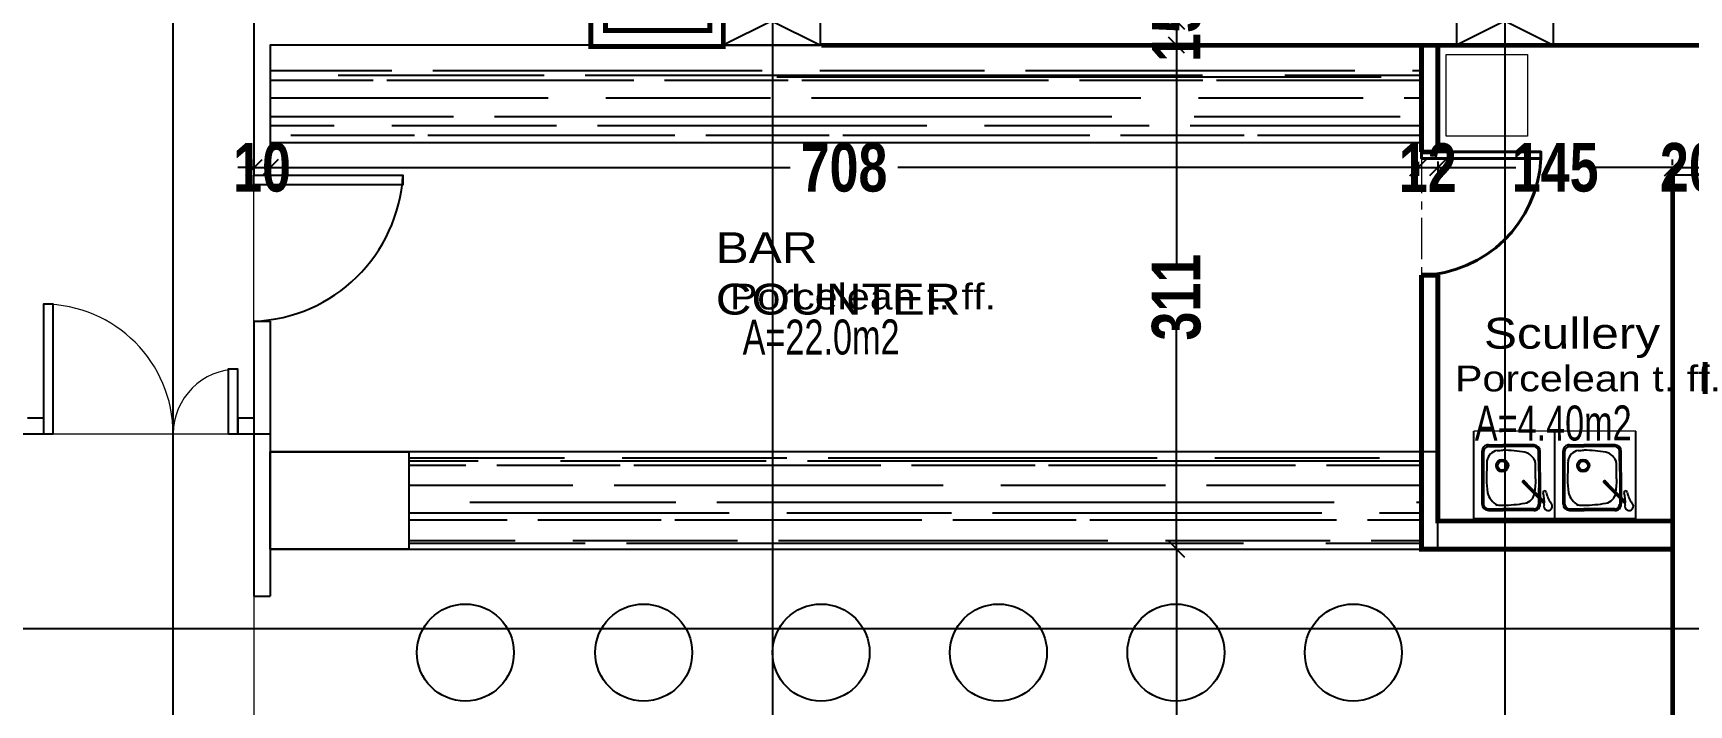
# Model space of a CAD drawing. Extents: x 285329 to 658348, y -83126 to -16980.
# Drawn here: x 337257 to 338279, y -40245 to -39831 of the extents above; entities that cross this region are included whole.
import ezdxf

# ---------------------------------------------------------------- set-up
doc = ezdxf.new("R2010")
doc.units = 0
doc.linetypes.add('CENTER', pattern=[50.8, 31.75, -6.35, 6.35, -6.35])
doc.layers.get('0').update_dxf_attribs({"linetype": 'CONTINUOUS'})
doc.layers.get('DEFPOINTS').update_dxf_attribs({"color": 9, "linetype": 'CONTINUOUS'})
for name, color, linetype, lineweight in [('A-Axis', 1, 'CENTER', 9), ('A-text finishing', 6, 'CONTINUOUS', 13), ('A-text function', 30, 'CONTINUOUS', 20), ('SECTION-ar', 131, 'CONTINUOUS', 40), ('VIS', 8, 'CONTINUOUS', 18)]:
    doc.layers.add(name, color=color, linetype=linetype, lineweight=lineweight)
for name, color, linetype in [('AXIS', 1, 'CONTINUOUS'), ('COLUMN', 5, 'CONTINUOUS'), ('FURNITURE', 4, 'CONTINUOUS'), ('HATCH', 8, 'CONTINUOUS'), ('K_COMPONENTI', 252, 'CONTINUOUS'), ('proiezioni_finissime', 8, 'CONTINUOUS'), ('TEXT', 3, 'CONTINUOUS'), ('TRUSS', 2, 'CONTINUOUS'), ('WALL', 7, 'CONTINUOUS')]:
    doc.layers.add(name, color=color, linetype=linetype)
doc.styles.add('ARIAL', font='BOD_CB.TTF', dxfattribs={"width": 1.2})
doc.styles.add('CITYBLUEPRINT', font='cityb___.ttf', dxfattribs={"width": 0.8})
doc.styles.get("Standard").update_dxf_attribs({"font": 'sanss___.ttf', "height": 15})
doc.dimstyles.new('50', dxfattribs={"dimtxt": 30, "dimasz": 10, "dimexe": 5, "dimexo": 6, "dimgap": 5, "dimtad": 0, "dimdec": 0, "dimdsep": 46, "dimtxsty": 'CITYBLUEPRINT', "dimblk1": 'OBLIQUE', "dimblk2": 'OBLIQUE', "dimsah": 1, "dimcen": 0.05, "dimdle": 0.03, "dimclre": 22, "dimclrt": 7, "dimadec": 0, "dimazin": 0, "dimtfac": 1, "dimtdec": 0, "dimtix": 1, "dimtmove": 0, "dimatfit": 3, "dimldrblk": 'OBLIQUE', "dimfxl": 1, "dimtolj": 1, "dimtzin": 0, "dimarcsym": 0})

# ---------------------------------------------------------------- blocks, each defined once
blk = doc.blocks.new('D95')
at = {"layer": 'A-Axis'}
blk.add_line((307625.7, -30977), (307530.7, -30977), dxfattribs=at)
at = {"layer": 'SECTION-ar', "ltscale": 20}
blk.add_lwpolyline([(307625.7, -30977), (307620.7, -30977), (307620.7, -30884.9), (307625.7, -30884.9)], close=True, dxfattribs=at)
blk.add_arc((307625.6, -30979.7), 95, 92.9755, 178.346, dxfattribs=at)
blk = doc.blocks.new('COLUMN')
at = {"layer": 'AXIS'}
for p, q in [((236924.7, -9644.3), (236984.7, -9674.3)), ((236984.7, -9644.3), (236924.7, -9674.3))]:
    blk.add_line(p, q, dxfattribs=at)
at = {"layer": 'COLUMN'}
blk.add_lwpolyline([(236924.7, -9644.3), (236984.7, -9644.3), (236984.7, -9674.3), (236924.7, -9674.3)], close=True, dxfattribs=at)
blk = doc.blocks.new('cbcb')
at = {"layer": 'AXIS'}
for p, q in [((328671.3, -10741.8), (328670.7, -14326.1)), ((329123.2, -10741.8), (329122.7, -14326.1)), ((327245.1, -11829.3), (329572, -11829.3))]:
    blk.add_line(p, q, dxfattribs=at)
at = {"layer": 'WALL', "linetype": 'Continuous', "xscale": -1}
for p in [(565625.4, -1795.2), (566077.9, -1795.2)]:
    blk.add_blockref('COLUMN', p, dxfattribs=at)
blk = doc.blocks.new('fsf')
at = {"layer": 'K_COMPONENTI', "linetype": 'Continuous'}
for p, q in [((352959, -27629.4), (352905.1, -27625.7)), ((352912.8, -27639.2), (352911.5, -27658.2)), ((352913.8, -27639.3), (352912.5, -27658.2)), ((352929.1, -27637.3), (352916.9, -27636.5)), ((352930, -27636.4), (352917, -27635.5)), ((352917.4, -27635.5), (352917, -27635.5)), ((352920.9, -27636.7), (352917, -27636.5)), ((352934.4, -27647.2), (352934.5, -27646.9)), ((352934.5, -27646.9), (352934.4, -27647.2)), ((352934.4, -27647.2), (352934.5, -27647.1)), ((352934.6, -27647.4), (352934.4, -27647.2)), ((352934.6, -27647.4), (352934.4, -27647.2)), ((352935.1, -27646.3), (352934.5, -27646.8)), ((352934.7, -27646.5), (352934.5, -27646.8)), ((352934.5, -27646.9), (352934.6, -27646.6)), ((352935.1, -27646.6), (352934.5, -27647.1)), ((352934.5, -27646.9), (352934.6, -27646.6)), ((352934.5, -27647.1), (352934.5, -27646.8)), ((352934.5, -27646.8), (352934.5, -27646.9)), ((352934.5, -27647.1), (352934.7, -27647.4)), ((352934.7, -27646.5), (352934.6, -27646.6)), ((352934.8, -27647.6), (352934.6, -27647.4)), ((352934.8, -27647.6), (352934.6, -27647.4)), ((352934.7, -27647.4), (352934.6, -27647.4)), ((352935.2, -27646.1), (352934.7, -27646.5)), ((352935.3, -27646.8), (352934.7, -27647.4)), ((352934.7, -27647.4), (352934.9, -27647.5)), ((352934.9, -27647.5), (352934.8, -27647.6)), ((352935.2, -27647.6), (352934.8, -27647.6)), ((352935.2, -27647.6), (352934.8, -27647.6)), ((352935.5, -27647), (352934.9, -27647.5)), ((352934.9, -27647.5), (352935.2, -27647.6)), ((352935.1, -27646.3), (352936, -27645.5)), ((352935.1, -27646.6), (352936.1, -27645.7)), ((352935.1, -27646.3), (352935.2, -27646.1)), ((352935.1, -27646.6), (352935.1, -27646.3)), ((352935.3, -27646.8), (352935.1, -27646.6)), ((352935.2, -27646.1), (352936, -27645.4)), ((352935.8, -27647.1), (352935.2, -27647.6)), ((352935.5, -27647.4), (352935.2, -27647.6)), ((352935.4, -27647.5), (352935.2, -27647.6)), ((352935.4, -27647.5), (352935.2, -27647.6)), ((352935.2, -27647.6), (352935.2, -27647.6)), ((352935.3, -27646.8), (352936.3, -27645.9)), ((352935.5, -27647), (352935.3, -27646.8)), ((352935.4, -27647.5), (352935.5, -27647.4)), ((352935.5, -27647), (352936.5, -27646.1)), ((352936, -27647), (352935.5, -27647.4)), ((352935.8, -27647.1), (352935.5, -27647)), ((352935.8, -27647.1), (352936.7, -27646.3)), ((352935.8, -27647.1), (352936, -27647)), ((352936, -27645.5), (352937.1, -27644.5)), ((352936, -27645.4), (352937, -27644.5)), ((352936, -27645.5), (352936, -27645.4)), ((352936.1, -27645.7), (352936, -27645.5)), ((352936, -27647), (352936.8, -27646.3)), ((352936.1, -27645.7), (352937.3, -27644.7)), ((352936.3, -27645.9), (352936.1, -27645.7)), ((352936.3, -27645.9), (352937.5, -27644.9)), ((352936.5, -27646.1), (352936.3, -27645.9)), ((352936.5, -27646.1), (352937.7, -27645.1)), ((352936.7, -27646.3), (352936.5, -27646.1)), ((352936.7, -27646.3), (352937.8, -27645.3)), ((352936.8, -27646.3), (352936.7, -27646.3)), ((352936.8, -27646.3), (352937.8, -27645.4)), ((352937.9, -27643.8), (352937, -27644.5)), ((352937.1, -27644.5), (352937, -27644.5)), ((352937.1, -27644.5), (352938, -27643.7)), ((352937.3, -27644.7), (352937.1, -27644.5)), ((352937.3, -27644.7), (352938.3, -27643.8)), ((352937.5, -27644.9), (352937.3, -27644.7)), ((352937.5, -27644.9), (352938.6, -27644)), ((352937.7, -27645.1), (352937.5, -27644.9)), ((352937.7, -27645.1), (352938.7, -27644.3)), ((352937.8, -27645.3), (352937.7, -27645.1)), ((352937.9, -27643.8), (352937.8, -27643.8)), ((352937.9, -27643.8), (352937.8, -27643.8)), ((352937.8, -27645.3), (352938.7, -27644.5)), ((352937.8, -27645.4), (352938.7, -27644.7)), ((352937.8, -27645.4), (352937.8, -27645.3)), ((352937.9, -27643.8), (352937.9, -27643.8)), ((352937.9, -27643.8), (352937.9, -27643.8)), ((352937.9, -27643.8), (352937.9, -27643.8)), ((352937.9, -27643.8), (352937.9, -27643.8)), ((352937.9, -27643.8), (352937.9, -27643.8)), ((352937.9, -27643.8), (352937.9, -27643.8)), ((352938, -27643.8), (352937.9, -27643.8)), ((352938, -27643.7), (352938.1, -27643.7)), ((352938, -27643.7), (352938, -27643.7)), ((352938, -27643.7), (352938, -27643.8)), ((352938.1, -27643.7), (352938.1, -27643.7)), ((352938.1, -27643.7), (352938.1, -27643.7)), ((352938.2, -27643.7), (352938.1, -27643.7)), ((352938.2, -27643.8), (352938.2, -27643.7)), ((352938.2, -27643.8), (352938.3, -27643.8)), ((352938.3, -27643.8), (352938.4, -27643.8)), ((352938.3, -27643.8), (352938.3, -27643.8)), ((352938.4, -27643.8), (352938.4, -27643.8)), ((352938.4, -27643.9), (352938.4, -27643.8)), ((352938.5, -27643.9), (352938.4, -27643.9)), ((352938.5, -27643.9), (352938.5, -27644)), ((352938.5, -27643.9), (352938.5, -27643.9)), ((352938.5, -27644), (352938.6, -27644)), ((352938.6, -27644), (352938.6, -27644.1)), ((352938.6, -27644.1), (352938.6, -27644.1)), ((352938.7, -27644.1), (352938.6, -27644.1)), ((352938.6, -27644.7), (352938.6, -27644.7)), ((352938.7, -27644.7), (352938.6, -27644.7)), ((352938.7, -27644.1), (352938.7, -27644.2)), ((352938.7, -27644.2), (352938.7, -27644.3)), ((352938.7, -27644.2), (352938.7, -27644.2)), ((352938.7, -27644.3), (352938.7, -27644.3)), ((352938.7, -27644.4), (352938.7, -27644.3)), ((352938.7, -27644.4), (352938.7, -27644.5)), ((352938.7, -27644.4), (352938.7, -27644.4)), ((352938.7, -27644.4), (352938.7, -27644.4)), ((352938.7, -27644.5), (352938.7, -27644.6)), ((352938.7, -27644.5), (352938.7, -27644.5)), ((352938.7, -27644.6), (352938.7, -27644.6)), ((352938.7, -27644.6), (352938.7, -27644.6)), ((352938.7, -27644.7), (352938.7, -27644.6)), ((352938.7, -27644.7), (352938.7, -27644.7)), ((352910.8, -27667.2), (352911.5, -27658.2)), ((352911.8, -27667.2), (352912.5, -27658.2)), ((352955.5, -27679.3), (352901.7, -27675.6)), ((352955.5, -27679.3), (352901.7, -27675.6))]:
    blk.add_line(p, q, dxfattribs=at)
for radius in [3.8, 2.75]:
    blk.add_circle((352924.2, -27659.5), radius, dxfattribs=at)
for centre, radius, start, end in [((352916.8, -27639.5), 4, 86.0664, 176.0664), ((352916.8, -27639.5), 3, 86.0664, 176.0664), ((352925.6, -27647.7), 9.06, 105.0962, 162.6879), ((352916.1, -27896.9), 258, 87.9639, 88.4162), ((352916.1, -27896.9), 258, 86.065, 87.9639), ((352989.6, -27663.5), 75, 165.6851, 176.0664), ((349875.7, -27590.8), 3039.8, 358.6582, 358.7257), ((352922.4, -27661.2), 7.77, 185.5179, 256.1751), ((352914.8, -27667.4), 4, 176.0664, 266.0664), ((352915.1, -27667.2), 3.22, 179.3381, 274.2003), ((352949.4, -27412.3), 258, 263.5851, 266.0678)]:
    blk.add_arc(centre, radius, start, end, dxfattribs=at)
at = {"layer": 'proiezioni_finissime', "linetype": 'Continuous'}
for p, q in [((352929.1, -27637.3), (352949.4, -27638.7)), ((352930, -27636.4), (352949.4, -27637.7)), ((352937.9, -27643.8), (352947.9, -27635.1)), ((352947.9, -27635.1), (352937.9, -27643.8)), ((352937.9, -27643.8), (352947.9, -27635.1)), ((352947.9, -27635.1), (352937.9, -27643.8)), ((352947.9, -27635.1), (352938, -27643.8)), ((352948, -27635.1), (352938, -27643.7)), ((352948, -27635.1), (352938, -27643.7)), ((352948, -27635.1), (352938.1, -27643.7)), ((352948, -27635.1), (352938.1, -27643.7)), ((352948.1, -27635.1), (352938.1, -27643.7)), ((352948.1, -27635.1), (352938.2, -27643.7)), ((352948.2, -27635.1), (352938.2, -27643.8)), ((352948.2, -27635.1), (352938.3, -27643.8)), ((352948.3, -27635.1), (352938.3, -27643.8)), ((352948.5, -27635.1), (352938.4, -27643.9)), ((352948.4, -27635.1), (352938.4, -27643.8)), ((352948.4, -27635.1), (352938.4, -27643.8)), ((352948.6, -27635.1), (352938.5, -27643.9)), ((352948.6, -27635.1), (352938.5, -27643.9)), ((352948.7, -27635.1), (352938.5, -27644)), ((352948.7, -27635.1), (352938.6, -27644)), ((352948.8, -27635.2), (352938.6, -27644.1)), ((352948.9, -27635.2), (352938.6, -27644.1)), ((352949.5, -27635.3), (352938.6, -27644.7)), ((352949.5, -27635.3), (352938.6, -27644.7)), ((352948.9, -27635.2), (352938.7, -27644.1)), ((352949, -27635.2), (352938.7, -27644.2)), ((352949.1, -27635.2), (352938.7, -27644.2)), ((352949.1, -27635.2), (352938.7, -27644.3)), ((352949.2, -27635.2), (352938.7, -27644.3)), ((352949.2, -27635.2), (352938.7, -27644.4)), ((352949.3, -27635.2), (352938.7, -27644.4)), ((352949.3, -27635.2), (352938.7, -27644.4)), ((352949.3, -27635.2), (352938.7, -27644.5)), ((352949.4, -27635.2), (352938.7, -27644.5)), ((352949.4, -27635.2), (352938.7, -27644.6)), ((352949.4, -27635.3), (352938.7, -27644.6)), ((352949.4, -27635.3), (352938.7, -27644.6)), ((352949.5, -27635.3), (352938.7, -27644.7)), ((352952.2, -27641.9), (352950.8, -27660.9)), ((352953.1, -27642), (352951.8, -27660.9)), ((352950.2, -27669.8), (352950.8, -27660.9)), ((352951.2, -27669.9), (352951.8, -27660.9)), ((352914.6, -27671.4), (352947, -27673.6)), ((352915.3, -27670.4), (352947, -27672.6))]:
    blk.add_line(p, q, dxfattribs=at)
for centre, radius, start, end in [((352940.7, -27617.3), 16.3, 275.9217, 301.7751), ((352951.2, -27633), 2.65, 243.3305, 136.4879), ((352929.6, -27700.7), 61.4, 78.0776, 86.0655), ((352942.5, -27634.5), 1, 99.9092, 279.9092), ((352940.8, -27648), 7.5, 6.4476, 78.8364), ((352946.6, -27651.3), 16.3, 78.0433, 103.8967), ((352949.2, -27641.7), 4, 356.0664, 86.0664), ((352949.2, -27641.7), 3, 356.0664, 86.0664), ((352873.7, -27655.6), 75, 356.0664, 6.4476), ((352873.7, -27655.6), 75, 353.3387, 356.0664), ((352935.9, -27608.5), 61.4, 266.0673, 274.0552), ((352938.3, -27658.4), 11.5, 279.7108, 329.4968), ((352947.2, -27669.6), 3, 266.0677, 356.0633), ((352947.2, -27669.6), 4, 266.0682, 355.6855)]:
    blk.add_arc(centre, radius, start, end, dxfattribs=at)
at = {"layer": 'VIS', "linetype": 'Continuous', "lineweight": 5}
for p, q in [((352905.1, -27625.7), (352901.7, -27675.6)), ((352959, -27629.4), (352955.5, -27679.3))]:
    blk.add_line(p, q, dxfattribs=at)
blk = doc.blocks.new('_Oblique')
at = {"color": 0, "lineweight": -2}
blk.add_line((-0.5, -0.5), (0.5, 0.5), dxfattribs=at)
blk = doc.blocks.new('*D2259')
at = {"layer": 'DEFPOINTS', "color": 0, "linetype": 'Continuous', "lineweight": 5, "transparency": 16777216}
for p in [(337393.6, -39562.5), (337339.4, -42103.4), (337343.6, -42103.4)]:
    blk.add_point(p, dxfattribs=at)
at = {"layer": 'VIS', "color": 22, "linetype": 'Continuous', "lineweight": -2, "transparency": 16777216}
for p, q in [((337387.6, -39562.5), (337338.6, -39562.5)), ((337345.4, -42103.4), (337348.6, -42103.4))]:
    blk.add_line(p, q, dxfattribs=at)
at = {"layer": 'VIS', "color": 0, "linetype": 'Continuous', "lineweight": -2, "transparency": 16777216}
for p, q in [((337343.6, -39562.5), (337343.6, -40800.1)), ((337343.6, -42103.5), (337343.6, -40865.8))]:
    blk.add_line(p, q, dxfattribs=at)
at = {"layer": 'VIS', "color": 0, "linetype": 'Continuous', "lineweight": -2, "transparency": 16777216, "xscale": 10, "yscale": 10, "zscale": 10}
for p, rotation in [((337343.6, -39562.5), 90), ((337343.6, -42103.4), 270)]:
    blk.add_blockref('_Oblique', p, dxfattribs=dict(at, rotation=rotation))
at = {"layer": 'VIS', "color": 7, "linetype": 'Continuous', "lineweight": 5, "transparency": 16777216, "insert": (337343.6, -40833), "char_height": 30, "attachment_point": 5, "rotation": 90, "style": 'CITYBLUEPRINT'}
blk.add_mtext('\\A1;2541', dxfattribs=at)
blk = doc.blocks.new('*D2267')
at = {"layer": 'DEFPOINTS', "color": 0, "linetype": 'Continuous', "lineweight": 5, "transparency": 16777216}
for p in [(337963, -39823.5), (337963, -39838.5), (337963, -39838.5)]:
    blk.add_point(p, dxfattribs=at)
at = {"layer": 'VIS', "color": 0, "linetype": 'Continuous', "lineweight": -2, "transparency": 16777216}
for p, q in [((337963, -39823.5), (337963, -39813.5)), ((337963, -39823.5), (337963, -39838.5)), ((337963, -39838.5), (337963, -39848.5))]:
    blk.add_line(p, q, dxfattribs=at)
at = {"layer": 'VIS', "color": 22, "linetype": 'Continuous', "lineweight": -2, "transparency": 16777216}
for p, q in [((337957, -39823.5), (337958, -39823.5)), ((337957, -39838.5), (337958, -39838.5))]:
    blk.add_line(p, q, dxfattribs=at)
at = {"layer": 'VIS', "color": 0, "linetype": 'Continuous', "lineweight": -2, "transparency": 16777216, "xscale": 10, "yscale": 10, "zscale": 10}
for p, rotation in [((337963, -39823.5), 270), ((337963, -39838.5), 90)]:
    blk.add_blockref('_Oblique', p, dxfattribs=dict(at, rotation=rotation))
at = {"layer": 'VIS', "color": 7, "linetype": 'Continuous', "lineweight": 5, "transparency": 16777216, "insert": (337963, -39831), "char_height": 30, "attachment_point": 5, "rotation": 90, "style": 'CITYBLUEPRINT'}
blk.add_mtext('\\A1;15', dxfattribs=at)
blk = doc.blocks.new('*D2268')
at = {"layer": 'DEFPOINTS', "color": 0, "linetype": 'Continuous', "lineweight": 5, "transparency": 16777216}
for p in [(337963, -39838.5), (337963, -40149.3), (337963, -40149.3)]:
    blk.add_point(p, dxfattribs=at)
at = {"layer": 'VIS', "color": 22, "linetype": 'Continuous', "lineweight": -2, "transparency": 16777216}
for p, q in [((337957, -39838.5), (337958, -39838.5)), ((337957, -40149.3), (337958, -40149.3))]:
    blk.add_line(p, q, dxfattribs=at)
at = {"layer": 'VIS', "color": 0, "linetype": 'Continuous', "lineweight": -2, "transparency": 16777216}
for p, q in [((337963, -39838.5), (337963, -39975.5)), ((337963, -40149.4), (337963, -40012.4))]:
    blk.add_line(p, q, dxfattribs=at)
at = {"layer": 'VIS', "color": 0, "linetype": 'Continuous', "lineweight": -2, "transparency": 16777216, "xscale": 10, "yscale": 10, "zscale": 10}
for p, rotation in [((337963, -39838.5), 90), ((337963, -40149.3), 270)]:
    blk.add_blockref('_Oblique', p, dxfattribs=dict(at, rotation=rotation))
at = {"layer": 'VIS', "color": 7, "linetype": 'Continuous', "lineweight": 5, "transparency": 16777216, "insert": (337963, -39993.9), "char_height": 30, "attachment_point": 5, "rotation": 90, "style": 'CITYBLUEPRINT'}
blk.add_mtext('\\A1;311', dxfattribs=at)
blk = doc.blocks.new('*D2269')
at = {"layer": 'DEFPOINTS', "color": 0, "linetype": 'Continuous', "lineweight": 5, "transparency": 16777216}
for p in [(337963, -40149.3), (337963, -42253.6), (337977.9, -42253.6)]:
    blk.add_point(p, dxfattribs=at)
at = {"layer": 'VIS', "color": 22, "linetype": 'Continuous', "lineweight": -2, "transparency": 16777216}
for p, q in [((337957, -40149.3), (337958, -40149.3)), ((337971.9, -42253.6), (337958, -42253.6))]:
    blk.add_line(p, q, dxfattribs=at)
at = {"layer": 'VIS', "color": 0, "linetype": 'Continuous', "lineweight": -2, "transparency": 16777216}
for p, q in [((337963, -40149.3), (337963, -41165.3)), ((337963, -42253.6), (337963, -41237.6))]:
    blk.add_line(p, q, dxfattribs=at)
at = {"layer": 'VIS', "color": 0, "linetype": 'Continuous', "lineweight": -2, "transparency": 16777216, "xscale": 10, "yscale": 10, "zscale": 10}
for p, rotation in [((337963, -40149.3), 90), ((337963, -42253.6), 270)]:
    blk.add_blockref('_Oblique', p, dxfattribs=dict(at, rotation=rotation))
at = {"layer": 'VIS', "color": 7, "linetype": 'Continuous', "lineweight": 5, "transparency": 16777216, "insert": (337963, -41201.5), "char_height": 30, "attachment_point": 5, "rotation": 90, "style": 'CITYBLUEPRINT'}
blk.add_mtext('\\A1;2104', dxfattribs=at)
blk = doc.blocks.new('*D2297')
at = {"layer": 'DEFPOINTS', "color": 0, "linetype": 'Continuous', "lineweight": 5, "transparency": 16777216}
for p in [(337403.6, -39914), (337393.6, -39920), (337403.6, -39920)]:
    blk.add_point(p, dxfattribs=at)
at = {"layer": 'VIS', "color": 0, "linetype": 'Continuous', "lineweight": -2, "transparency": 16777216}
for p, q in [((337393.6, -39914), (337383.6, -39914)), ((337393.6, -39914), (337403.6, -39914)), ((337403.6, -39914), (337413.6, -39914))]:
    blk.add_line(p, q, dxfattribs=at)
at = {"layer": 'VIS', "color": 22, "linetype": 'Continuous', "lineweight": -2, "transparency": 16777216}
for p, q in [((337393.6, -39914), (337393.6, -39909)), ((337403.6, -39914), (337403.6, -39909))]:
    blk.add_line(p, q, dxfattribs=at)
at = {"layer": 'VIS', "color": 0, "linetype": 'Continuous', "lineweight": -2, "transparency": 16777216, "xscale": 10, "yscale": 10, "zscale": 10}
blk.add_blockref('_Oblique', (337393.6, -39914), dxfattribs=at)
at = {"layer": 'VIS', "color": 0, "linetype": 'Continuous', "lineweight": -2, "transparency": 16777216, "xscale": 10, "yscale": 10, "zscale": 10, "rotation": 180}
blk.add_blockref('_Oblique', (337403.6, -39914), dxfattribs=at)
at = {"layer": 'VIS', "color": 7, "linetype": 'Continuous', "lineweight": 5, "transparency": 16777216, "insert": (337398.6, -39914), "char_height": 30, "attachment_point": 5, "style": 'CITYBLUEPRINT'}
blk.add_mtext('\\A1;10', dxfattribs=at)
blk = doc.blocks.new('*D2298')
at = {"layer": 'DEFPOINTS', "color": 0, "linetype": 'Continuous', "lineweight": 5, "transparency": 16777216}
for p in [(338112.1, -39904.4), (338112.1, -39914), (337403.6, -39920)]:
    blk.add_point(p, dxfattribs=at)
at = {"layer": 'VIS', "color": 22, "linetype": 'Continuous', "lineweight": -2, "transparency": 16777216}
for p, q in [((337403.6, -39914), (337403.6, -39909)), ((338112.1, -39910.4), (338112.1, -39919))]:
    blk.add_line(p, q, dxfattribs=at)
at = {"layer": 'VIS', "color": 0, "linetype": 'Continuous', "lineweight": -2, "transparency": 16777216}
for p, q in [((337403.6, -39914), (337724.6, -39914)), ((338112.1, -39914), (337791, -39914))]:
    blk.add_line(p, q, dxfattribs=at)
at = {"layer": 'VIS', "color": 0, "linetype": 'Continuous', "lineweight": -2, "transparency": 16777216, "xscale": 10, "yscale": 10, "zscale": 10, "rotation": 180}
blk.add_blockref('_Oblique', (337403.6, -39914), dxfattribs=at)
at = {"layer": 'VIS', "color": 0, "linetype": 'Continuous', "lineweight": -2, "transparency": 16777216, "xscale": 10, "yscale": 10, "zscale": 10}
blk.add_blockref('_Oblique', (338112.1, -39914), dxfattribs=at)
at = {"layer": 'VIS', "color": 7, "linetype": 'Continuous', "lineweight": 5, "transparency": 16777216, "insert": (337757.8, -39914), "char_height": 30, "attachment_point": 5, "style": 'CITYBLUEPRINT'}
blk.add_mtext('\\A1;708', dxfattribs=at)
blk = doc.blocks.new('*D2299')
at = {"layer": 'DEFPOINTS', "color": 0, "linetype": 'Continuous', "lineweight": 5, "transparency": 16777216}
for p in [(338112.1, -39904.4), (338124.2, -39904.3), (338124.2, -39914)]:
    blk.add_point(p, dxfattribs=at)
at = {"layer": 'VIS', "color": 0, "linetype": 'Continuous', "lineweight": -2, "transparency": 16777216}
for p, q in [((338112.1, -39914), (338102.1, -39914)), ((338112.1, -39914), (338124.2, -39914)), ((338124.2, -39914), (338134.2, -39914))]:
    blk.add_line(p, q, dxfattribs=at)
at = {"layer": 'VIS', "color": 22, "linetype": 'Continuous', "lineweight": -2, "transparency": 16777216}
for p, q in [((338112.1, -39910.4), (338112.1, -39919)), ((338124.2, -39910.3), (338124.2, -39919))]:
    blk.add_line(p, q, dxfattribs=at)
at = {"layer": 'VIS', "color": 0, "linetype": 'Continuous', "lineweight": -2, "transparency": 16777216, "xscale": 10, "yscale": 10, "zscale": 10}
blk.add_blockref('_Oblique', (338112.1, -39914), dxfattribs=at)
at = {"layer": 'VIS', "color": 0, "linetype": 'Continuous', "lineweight": -2, "transparency": 16777216, "xscale": 10, "yscale": 10, "zscale": 10, "rotation": 180}
blk.add_blockref('_Oblique', (338124.2, -39914), dxfattribs=at)
at = {"layer": 'VIS', "color": 7, "linetype": 'Continuous', "lineweight": 5, "transparency": 16777216, "insert": (338118.1, -39914), "char_height": 30, "attachment_point": 5, "style": 'CITYBLUEPRINT'}
blk.add_mtext('\\A1;12', dxfattribs=at)
blk = doc.blocks.new('*D2300')
at = {"layer": 'DEFPOINTS', "color": 0, "linetype": 'Continuous', "lineweight": 5, "transparency": 16777216}
for p in [(338124.2, -39904.3), (338269.2, -39914), (338269.2, -39918.5)]:
    blk.add_point(p, dxfattribs=at)
at = {"layer": 'VIS', "color": 22, "linetype": 'Continuous', "lineweight": -2, "transparency": 16777216}
for p, q in [((338124.2, -39910.3), (338124.2, -39919)), ((338269.2, -39912.5), (338269.2, -39909))]:
    blk.add_line(p, q, dxfattribs=at)
at = {"layer": 'VIS', "color": 0, "linetype": 'Continuous', "lineweight": -2, "transparency": 16777216}
for p, q in [((338124.2, -39914), (338172.4, -39914)), ((338269.3, -39914), (338221.1, -39914))]:
    blk.add_line(p, q, dxfattribs=at)
at = {"layer": 'VIS', "color": 0, "linetype": 'Continuous', "lineweight": -2, "transparency": 16777216, "xscale": 10, "yscale": 10, "zscale": 10, "rotation": 180}
blk.add_blockref('_Oblique', (338124.2, -39914), dxfattribs=at)
at = {"layer": 'VIS', "color": 0, "linetype": 'Continuous', "lineweight": -2, "transparency": 16777216, "xscale": 10, "yscale": 10, "zscale": 10}
blk.add_blockref('_Oblique', (338269.2, -39914), dxfattribs=at)
at = {"layer": 'VIS', "color": 7, "linetype": 'Continuous', "lineweight": 5, "transparency": 16777216, "insert": (338196.7, -39914), "char_height": 30, "attachment_point": 5, "style": 'CITYBLUEPRINT'}
blk.add_mtext('\\A1;145', dxfattribs=at)
blk = doc.blocks.new('*D2301')
at = {"layer": 'DEFPOINTS', "color": 0, "linetype": 'Continuous', "lineweight": 5, "transparency": 16777216}
for p in [(338289.2, -39914), (338269.2, -39918.5), (338289.2, -39918.5)]:
    blk.add_point(p, dxfattribs=at)
at = {"layer": 'VIS', "color": 0, "linetype": 'Continuous', "lineweight": -2, "transparency": 16777216}
for p, q in [((338269.2, -39914), (338259.2, -39914)), ((338269.2, -39914), (338289.2, -39914)), ((338289.2, -39914), (338299.2, -39914))]:
    blk.add_line(p, q, dxfattribs=at)
at = {"layer": 'VIS', "color": 22, "linetype": 'Continuous', "lineweight": -2, "transparency": 16777216}
for p, q in [((338269.2, -39912.5), (338269.2, -39909)), ((338289.2, -39912.5), (338289.2, -39909))]:
    blk.add_line(p, q, dxfattribs=at)
at = {"layer": 'VIS', "color": 0, "linetype": 'Continuous', "lineweight": -2, "transparency": 16777216, "xscale": 10, "yscale": 10, "zscale": 10}
blk.add_blockref('_Oblique', (338269.2, -39914), dxfattribs=at)
at = {"layer": 'VIS', "color": 0, "linetype": 'Continuous', "lineweight": -2, "transparency": 16777216, "xscale": 10, "yscale": 10, "zscale": 10, "rotation": 180}
blk.add_blockref('_Oblique', (338289.2, -39914), dxfattribs=at)
at = {"layer": 'VIS', "color": 7, "linetype": 'Continuous', "lineweight": 5, "transparency": 16777216, "insert": (338279.2, -39914), "char_height": 30, "attachment_point": 5, "style": 'CITYBLUEPRINT'}
blk.add_mtext('\\A1;20', dxfattribs=at)

msp = doc.modelspace()

# ---------------------------------------------------------------- hatches: boundary and pattern name
at = {"layer": 'TRUSS', "linetype": 'Continuous'}
h = msp.add_hatch(dxfattribs=at)
h.set_pattern_fill('AR-RROOF', color=32, style=0)
h.set_pattern_definition([(0, (39102.285, -19130.71), (55.88, 25.4), [381, -50.8, 127, -25.4]), (0, (39136.067, -19118.01), (-25.4, 33.782), [76.2, -8.382, 152.4, -19.05]), (0, (39114.985, -19109.119), (132.08, 17.018), [203.2, -35.56, 101.6, -25.4])])
h.paths.add_polyline_path([(338114.25, -39838.54), (337713.77, -39838.54), (337713.77, -39898.51), (338114.25, -39898.51)])
h.paths.add_polyline_path([(337713.77, -39838.54), (337403.61, -39838.54), (337403.61, -39898.51), (337713.77, -39898.51)])
h.paths.add_polyline_path([(337921.73, -39911.3), (337921.73, -39872.34), (337944.68, -39872.34), (337944.68, -39911.3)], flags=9)
h = msp.add_hatch(dxfattribs=at)
h.set_pattern_fill('AR-RROOF', color=32, style=0)
h.set_pattern_definition([(0, (39102.28, -19165.413), (55.88, 25.4), [381, -50.8, 127, -25.4]), (0, (39136.062, -19152.713), (-25.4, 33.782), [76.2, -8.382, 152.4, -19.05]), (0, (39114.98, -19143.823), (132.08, 17.018), [203.2, -35.56, 101.6, -25.4])])
h.paths.add_polyline_path([(338114.25, -40089.37), (337713.77, -40089.37), (337713.77, -40149.34), (338114.25, -40149.34)])
h.paths.add_polyline_path([(337713.77, -40089.37), (337489.28, -40089.37), (337489.28, -40149.34), (337713.77, -40149.34)])

# ---------------------------------------------------------------- linework, layer by layer
at = {"layer": 'FURNITURE', "ltscale": 3}
for points in [[(337403.61, -39898.51), (338114.25, -39898.51), (338114.25, -39838.54), (337403.61, -39838.54)], [(337403.61, -40149.34), (338124.25, -40149.34), (338124.25, -40089.37), (337403.61, -40089.37)], [(337403.61, -40089.37), (337489.28, -40089.37), (337489.28, -40149.34), (337403.61, -40149.34)]]:
    msp.add_lwpolyline(points, close=True, dxfattribs=at)
at = {"layer": 'FURNITURE', "flags": 128}
for points in [[(337393.61, -39918.72), (337485.57, -39918.72), (337485.57, -39924.72), (337393.61, -39924.72), (337393.61, -39918.72)], [(337269.75, -40078.29), (337269.75, -39998.33), (337263.75, -39998.33), (337263.75, -40078.29), (337269.75, -40078.29)], [(337383.75, -40078.29), (337383.75, -40038.33), (337377.75, -40038.33), (337377.75, -40078.29), (337383.75, -40078.29)]]:
    msp.add_lwpolyline(points, dxfattribs=at)
at = {"layer": 'FURNITURE', "ltscale": 3}
for centre in [(337524.08, -40213.17), (337634.15, -40213.17), (337743.64, -40213.17), (337853.12, -40213.16), (337962.61, -40213.15), (338072.1, -40213.15)]:
    msp.add_circle(centre, 29.94, dxfattribs=at)
at = {"layer": 'FURNITURE'}
msp.add_arc((337390.13, -39913.18), 95.6, 272.08654, 356.67709, dxfattribs=at)
at = {"layer": 'HATCH', "linetype": 'ByBlock', "ltscale": 3}
msp.add_line((338089.25, -39858.25), (337716.25, -39858.25), dxfattribs=at)
at = {"layer": 'VIS', "linetype": 'Continuous', "lineweight": 5}
for p, q in [((337393.61, -40008.72), (337393.61, -39918.72)), ((337263.75, -40078.29), (337383.75, -40078.29)), ((337393.61, -40178.29), (337393.61, -41876.03))]:
    msp.add_line(p, q, dxfattribs=at)
msp.add_lwpolyline([(338129.47, -39844.31), (338179.72, -39844.31), (338179.72, -39894.53), (338129.47, -39894.53)], close=True, dxfattribs=at)
for centre, radius, start, end in [((337263.75, -40078.29), 79.96, 0, 90), ((337383.75, -40078.29), 39.96, 90, 180)]:
    msp.add_arc(centre, radius, start, end, dxfattribs=at)
at = {"layer": 'WALL', "linetype": 'Continuous'}
for p, q in [((337393.61, -39823.54), (337393.61, -39918.72)), ((337683.77, -39838.54), (337403.61, -39838.54)), ((337403.61, -39838.54), (337403.61, -39918.72)), ((337393.61, -39918.72), (337403.61, -39918.72)), ((338269.25, -39918.54), (338289.25, -39918.54)), ((337393.61, -40008.72), (337403.61, -40008.72)), ((337393.61, -40008.72), (337393.61, -40178.29)), ((337403.61, -40008.72), (337403.61, -40178.29)), ((337253.88, -40068.29), (337263.75, -40068.29)), ((337263.75, -40068.29), (337263.75, -40078.29)), ((337383.75, -40068.29), (337383.75, -40078.29)), ((337383.75, -40068.29), (337393.61, -40068.29)), ((337243.88, -40078.29), (337263.75, -40078.29)), ((337383.75, -40078.29), (337393.61, -40078.29)), ((337393.61, -40078.29), (337403.61, -40078.29)), ((337393.61, -40178.29), (337403.61, -40178.29))]:
    msp.add_line(p, q, dxfattribs=at)
at = {"layer": 'WALL', "linetype": 'Continuous', "const_width": 3}
for points in [[(337683.29, -39839.4), (337601.59, -39839.4), (337601.59, -39765.61)], [(337674.92, -39829.4), (337674.92, -39772.95), (337657.51, -39772.95), (337657.51, -39765.61), (337683.29, -39765.61), (337683.29, -39839.4), (337601.59, -39839.4), (337601.59, -39765.61), (337626.57, -39765.61), (337626.57, -39772.95), (337610.59, -39772.95), (337610.59, -39829.4), (337674.92, -39829.4), (337674.92, -39772.95), (337657.51, -39772.95), (337657.51, -39765.61), (337683.29, -39765.61)], [(337676.19, -39839.53), (337676.19, -39839.4)], [(338289.25, -39838.54), (337743.77, -39838.54)], [(338114.25, -39904.34), (338114.25, -39838.54)], [(338124.25, -39904.34), (338124.25, -39838.54)], [(338124.25, -39904.34), (338114.25, -39904.34)], [(338269.25, -39918.54), (338269.25, -40258.29), (338289.25, -40258.29), (338289.25, -39918.54)], [(338269.25, -40149.33), (338114.25, -40149.33), (338114.25, -39980.34)], [(338124.25, -39980.34), (338114.25, -39980.34)], [(338269.25, -40149.33), (338269.25, -40132.01), (338124.25, -40132.01), (338124.25, -39980.34)]]:
    msp.add_lwpolyline(points, dxfattribs=at)
at = {"layer": 'WALL', "linetype": 'Continuous'}
for points in [[(338289.25, -39918.54), (338289.25, -40258.29), (338269.25, -40258.29), (338269.25, -39918.54)], [(338269.25, -40068.54), (338269.25, -40258.29), (338289.25, -40258.29), (338289.25, -39918.54)]]:
    msp.add_lwpolyline(points, dxfattribs=at)

# ---------------------------------------------------------------- block references
at = {"layer": 'VIS', "linetype": 'Continuous', "lineweight": 5}
msp.add_blockref('cbcb', (9042.55, -28369.04), dxfattribs=at)
at = {"layer": 'VIS', "linetype": 'Continuous', "lineweight": 5, "rotation": 273.9330751148819}
for p in [(341550.91, 313892.36), (341600.91, 313892.36)]:
    msp.add_blockref('fsf', p, dxfattribs=at)
at = {"layer": 'WALL', "linetype": 'Continuous', "xscale": -0.8000000000029102, "yscale": 0.8000000000029102, "zscale": 0.8, "rotation": 269.9999999916624}
msp.add_blockref('D95', (362895.83, -286004.91), dxfattribs=at)

# ---------------------------------------------------------------- texts
at = {"layer": 'A-text finishing', "style": 'ARIAL', "width": 1.2}
for p in [(337687.31, -40001.51), (338134.85, -40052.03)]:
    msp.add_text('Porcelean t. ff.', height=15.876, dxfattribs=at).set_placement(p)
at = {"layer": 'A-text function', "attachment_point": 1, "style": 'ARIAL'}
for s, insert, char_height, width in [('BAR COUNTER', (337678.62, -39953.85), 19.0512, 142.8526), ('Scullery ', (338152.74, -40006.66), 19.051, 84.4436)]:
    msp.add_mtext(s, dxfattribs=dict(at, insert=insert, char_height=char_height, width=width))
at = {"layer": 'TEXT', "width": 0.7}
for s, p in [('A=22.0m2', (337695.22, -40029.43)), ('A=4.40m2', (338147.1, -40082.5))]:
    msp.add_text(s, height=21.6, rotation=0.12695, dxfattribs=at).set_placement(p)

# ---------------------------------------------------------------- dimensions: what is measured, and where the dimension line sits
at = {"layer": 'VIS', "linetype": 'Continuous', "lineweight": 5}
for base, p1, p2, picture, middle in [((337343.62, -42103.43), (337393.61, -39562.51), (337339.44, -42103.43), '*D2259', (337343.62, -40832.97)), ((337963, -39838.54), (337963, -39823.54), (337963, -39838.54), '*D2267', (337963, -39831.04)), ((337963, -40149.34), (337963, -39838.54), (337963, -40149.34), '*D2268', (337963, -39993.94)), ((337963, -42253.58), (337963, -40149.34), (337977.89, -42253.58), '*D2269', (337963, -41201.46))]:
    dim = msp.add_linear_dim(base=base, p1=p1, p2=p2, angle=90, dimstyle='50', override={"dimtmove": 1}, dxfattribs=at)
    dim.commit()
    dim.dimension.update_dxf_attribs({"geometry": picture, "text_midpoint": middle})
for base, p1, p2, picture, middle in [((337403.61, -39914.03), (337393.61, -39920.01), (337403.61, -39920.01), '*D2297', (337398.61, -39914.03)), ((338112.05, -39914.03), (337403.61, -39920.01), (338112.05, -39904.4), '*D2298', (337757.83, -39914.03)), ((338124.25, -39914.03), (338112.05, -39904.4), (338124.25, -39904.34), '*D2299', (338118.15, -39914.03)), ((338269.25, -39914.03), (338124.25, -39904.34), (338269.25, -39918.54), '*D2300', (338196.75, -39914.03)), ((338289.25, -39914.03), (338269.25, -39918.54), (338289.25, -39918.54), '*D2301', (338279.25, -39914.03))]:
    dim = msp.add_linear_dim(base=base, p1=p1, p2=p2, dimstyle='50', override={"dimtmove": 1}, dxfattribs=at)
    dim.commit()
    dim.dimension.update_dxf_attribs({"geometry": picture, "text_midpoint": middle})

doc.saveas('drawing.dxf')
